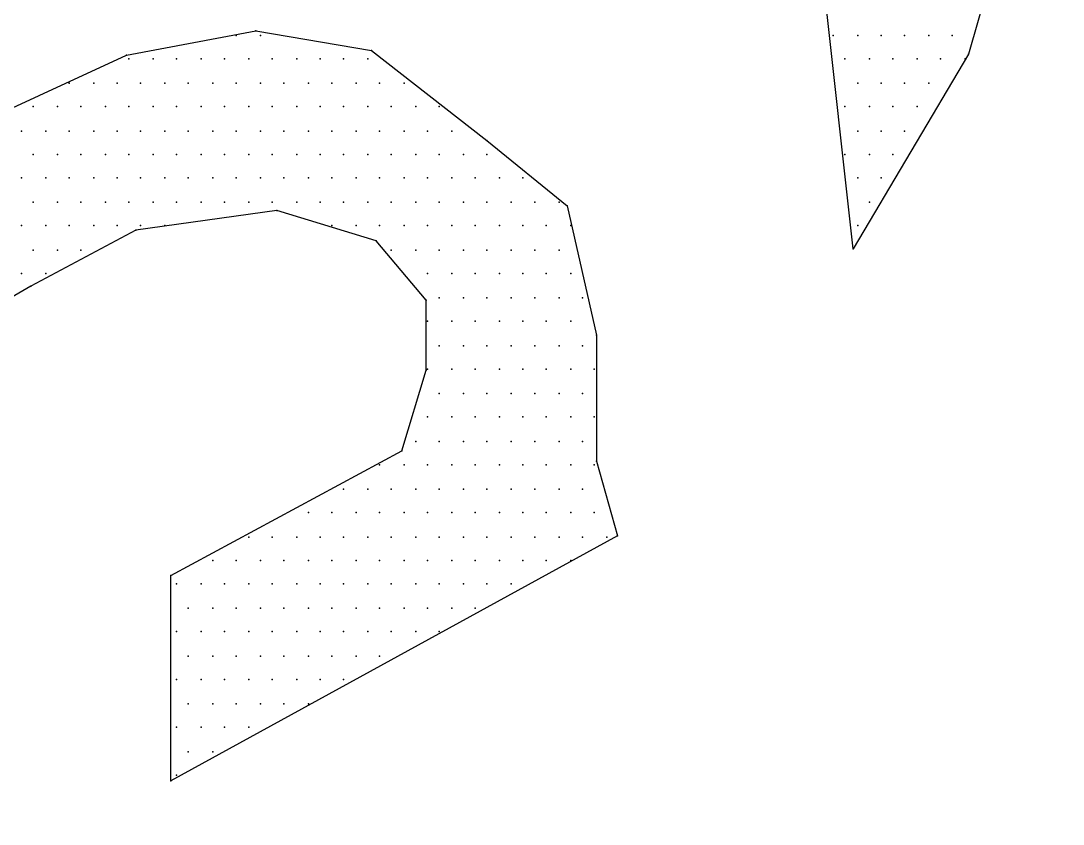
# Model space of a CAD drawing. Extents: x 204392 to 206166, y 706239 to 707835.
# Drawn here: x 204700.92 to 204710.35, y 707752.54 to 707759.81 of the extents above; entities that cross this region are included whole.
import ezdxf

# ---------------------------------------------------------------- set-up
doc = ezdxf.new("R2010")
doc.units = 0
doc.header["$LTSCALE"] = 7
doc.header["$MEASUREMENT"] = 0
doc.layers.add('FNCP001', color=2, linetype='Continuous')
doc.layers.add('KOTERET', color=1, linetype='Continuous')

# ---------------------------------------------------------------- blocks, each defined once
blk = doc.blocks.new('elips')
at = {"layer": 'KOTERET', "color": 1, "linetype": 'Continuous'}
blk.add_lwpolyline([(183470.016, 676895.4537, 0.049045), (183480.4615, 676894.7042, 0.072972), (183495.7682, 676897.3644, 0.125195), (183505.5539, 676902.7006, 0.103069), (183510.8901, 676910.222, 0.035565), (183511.2437, 676911.7474, 0.105225), (183511.0009, 676916.3288, 0.105504), (183506.2242, 676923.6021, 0.107235), (183498.7609, 676928.3419, 0.064474), (183486.278, 676931.7833, 0.055181), (183475.1886, 676932.1158, 0.081162), (183462.1621, 676929.4398, 0.05669), (183453.886, 676925.1539, 0.171614), (183447.8425, 676918.1287, 0.076301), (183446.9293, 676914.0117, 0.117637), (183448.3967, 676907.7307, 0.130118), (183453.0995, 676902.3945, 0.070334), (183462.7691, 676897.2958, 0.047983), (183470.016, 676895.4537)], format="xyb", dxfattribs=at)
at = {"layer": 'KOTERET', "color": 2, "linetype": 'Continuous'}
for points in [[(183459.7764, 676924.2039), (183459.6444, 676925.402)], [(183460.3887, 676925.402), (183460.2989, 676925.0853)], [(183456.4881, 676925.08), (183457.074, 676925.1909)], [(183456.9842, 676925.1698), (183456.9842, 676925.1698)], [(183457.074, 676925.1909), (183457.5965, 676925.1011)], [(183457.0951, 676925.1698), (183457.0951, 676925.1698)], [(183459.6867, 676925.1698), (183459.6867, 676925.1698)], [(183459.7975, 676925.1698), (183459.7975, 676925.1698)], [(183459.9031, 676925.1698), (183459.9031, 676925.1698)], [(183460.0086, 676925.1698), (183460.0086, 676925.1698)], [(183460.1195, 676925.1698), (183460.1195, 676925.1698)], [(183460.225, 676925.1698), (183460.225, 676925.1698)], [(183457.5965, 676925.1011), (183458.119, 676924.6947)], [(183455.6964, 676924.7158), (183456.4881, 676925.08)], [(183456.4987, 676925.0642), (183456.4987, 676925.0642)], [(183456.6095, 676925.0642), (183456.6095, 676925.0642)], [(183456.7151, 676925.0642), (183456.7151, 676925.0642)], [(183456.8259, 676925.0642), (183456.8259, 676925.0642)], [(183456.9315, 676925.0642), (183456.9315, 676925.0642)], [(183457.0423, 676925.0642), (183457.0423, 676925.0642)], [(183457.1479, 676925.0642), (183457.1479, 676925.0642)], [(183457.2587, 676925.0642), (183457.2587, 676925.0642)], [(183457.3643, 676925.0642), (183457.3643, 676925.0642)], [(183457.4698, 676925.0642), (183457.4698, 676925.0642)], [(183457.5807, 676925.0642), (183457.5807, 676925.0642)], [(183459.7394, 676925.0642), (183459.7394, 676925.0642)], [(183460.2989, 676925.0853), (183459.7764, 676924.2039)], [(183459.8503, 676925.0642), (183459.8503, 676925.0642)], [(183459.9558, 676925.0642), (183459.9558, 676925.0642)], [(183460.0667, 676925.0642), (183460.0667, 676925.0642)], [(183460.1723, 676925.0642), (183460.1723, 676925.0642)], [(183460.2831, 676925.0642), (183460.2831, 676925.0642)], [(183456.2295, 676924.9534), (183456.2295, 676924.9534)], [(183456.3403, 676924.9534), (183456.3403, 676924.9534)], [(183456.4459, 676924.9534), (183456.4459, 676924.9534)], [(183456.5514, 676924.9534), (183456.5514, 676924.9534)], [(183456.6623, 676924.9534), (183456.6623, 676924.9534)], [(183456.7678, 676924.9534), (183456.7678, 676924.9534)], [(183456.8787, 676924.9534), (183456.8787, 676924.9534)], [(183456.9842, 676924.9534), (183456.9842, 676924.9534)], [(183457.0951, 676924.9534), (183457.0951, 676924.9534)], [(183457.2006, 676924.9534), (183457.2006, 676924.9534)], [(183457.3115, 676924.9534), (183457.3115, 676924.9534)], [(183457.4171, 676924.9534), (183457.4171, 676924.9534)], [(183457.5279, 676924.9534), (183457.5279, 676924.9534)], [(183457.6335, 676924.9534), (183457.6335, 676924.9534)], [(183457.7443, 676924.9534), (183457.7443, 676924.9534)], [(183459.7975, 676924.9534), (183459.7975, 676924.9534)], [(183459.9031, 676924.9534), (183459.9031, 676924.9534)], [(183460.0086, 676924.9534), (183460.0086, 676924.9534)], [(183460.1195, 676924.9534), (183460.1195, 676924.9534)], [(183456.0658, 676924.8478), (183456.0658, 676924.8478)], [(183456.1767, 676924.8478), (183456.1767, 676924.8478)], [(183456.2822, 676924.8478), (183456.2822, 676924.8478)], [(183456.3931, 676924.8478), (183456.3931, 676924.8478)], [(183456.4987, 676924.8478), (183456.4987, 676924.8478)], [(183456.6095, 676924.8478), (183456.6095, 676924.8478)], [(183456.7151, 676924.8478), (183456.7151, 676924.8478)], [(183456.8259, 676924.8478), (183456.8259, 676924.8478)], [(183456.9315, 676924.8478), (183456.9315, 676924.8478)], [(183457.0423, 676924.8478), (183457.0423, 676924.8478)], [(183457.1479, 676924.8478), (183457.1479, 676924.8478)], [(183457.2587, 676924.8478), (183457.2587, 676924.8478)], [(183457.3643, 676924.8478), (183457.3643, 676924.8478)], [(183457.4698, 676924.8478), (183457.4698, 676924.8478)], [(183457.5807, 676924.8478), (183457.5807, 676924.8478)], [(183457.6862, 676924.8478), (183457.6862, 676924.8478)], [(183457.7971, 676924.8478), (183457.7971, 676924.8478)], [(183457.9026, 676924.8478), (183457.9026, 676924.8478)], [(183459.7394, 676924.8478), (183459.7394, 676924.8478)], [(183459.8503, 676924.8478), (183459.8503, 676924.8478)], [(183459.9558, 676924.8478), (183459.9558, 676924.8478)], [(183460.0667, 676924.8478), (183460.0667, 676924.8478)], [(183456.0131, 676924.7369), (183456.0131, 676924.7369)], [(183456.1239, 676924.7369), (183456.1239, 676924.7369)], [(183456.2295, 676924.7369), (183456.2295, 676924.7369)], [(183456.3403, 676924.7369), (183456.3403, 676924.7369)], [(183456.4459, 676924.7369), (183456.4459, 676924.7369)], [(183456.5514, 676924.7369), (183456.5514, 676924.7369)], [(183456.6623, 676924.7369), (183456.6623, 676924.7369)], [(183456.7678, 676924.7369), (183456.7678, 676924.7369)], [(183456.8787, 676924.7369), (183456.8787, 676924.7369)], [(183456.9842, 676924.7369), (183456.9842, 676924.7369)], [(183457.0951, 676924.7369), (183457.0951, 676924.7369)], [(183457.2006, 676924.7369), (183457.2006, 676924.7369)], [(183457.3115, 676924.7369), (183457.3115, 676924.7369)], [(183457.4171, 676924.7369), (183457.4171, 676924.7369)], [(183457.5279, 676924.7369), (183457.5279, 676924.7369)], [(183457.6335, 676924.7369), (183457.6335, 676924.7369)], [(183457.7443, 676924.7369), (183457.7443, 676924.7369)], [(183457.8499, 676924.7369), (183457.8499, 676924.7369)], [(183457.9607, 676924.7369), (183457.9607, 676924.7369)], [(183459.7975, 676924.7369), (183459.7975, 676924.7369)], [(183459.9031, 676924.7369), (183459.9031, 676924.7369)], [(183460.0086, 676924.7369), (183460.0086, 676924.7369)], [(183458.119, 676924.6947), (183458.4832, 676924.3991)], [(183456.0658, 676924.6314), (183456.0658, 676924.6314)], [(183456.1767, 676924.6314), (183456.1767, 676924.6314)], [(183456.2822, 676924.6314), (183456.2822, 676924.6314)], [(183456.3931, 676924.6314), (183456.3931, 676924.6314)], [(183456.4987, 676924.6314), (183456.4987, 676924.6314)], [(183456.6095, 676924.6314), (183456.6095, 676924.6314)], [(183456.7151, 676924.6314), (183456.7151, 676924.6314)], [(183456.8259, 676924.6314), (183456.8259, 676924.6314)], [(183456.9315, 676924.6314), (183456.9315, 676924.6314)], [(183457.0423, 676924.6314), (183457.0423, 676924.6314)], [(183457.1479, 676924.6314), (183457.1479, 676924.6314)], [(183457.2587, 676924.6314), (183457.2587, 676924.6314)], [(183457.3643, 676924.6314), (183457.3643, 676924.6314)], [(183457.4698, 676924.6314), (183457.4698, 676924.6314)], [(183457.5807, 676924.6314), (183457.5807, 676924.6314)], [(183457.6862, 676924.6314), (183457.6862, 676924.6314)], [(183457.7971, 676924.6314), (183457.7971, 676924.6314)], [(183457.9026, 676924.6314), (183457.9026, 676924.6314)], [(183458.0135, 676924.6314), (183458.0135, 676924.6314)], [(183458.119, 676924.6314), (183458.119, 676924.6314)], [(183459.7394, 676924.6314), (183459.7394, 676924.6314)], [(183459.8503, 676924.6314), (183459.8503, 676924.6314)], [(183459.9558, 676924.6314), (183459.9558, 676924.6314)], [(183456.0131, 676924.5258), (183456.0131, 676924.5258)], [(183456.1239, 676924.5258), (183456.1239, 676924.5258)], [(183456.2295, 676924.5258), (183456.2295, 676924.5258)], [(183456.3403, 676924.5258), (183456.3403, 676924.5258)], [(183456.4459, 676924.5258), (183456.4459, 676924.5258)], [(183456.5514, 676924.5258), (183456.5514, 676924.5258)], [(183456.6623, 676924.5258), (183456.6623, 676924.5258)], [(183456.7678, 676924.5258), (183456.7678, 676924.5258)], [(183456.8787, 676924.5258), (183456.8787, 676924.5258)], [(183456.9842, 676924.5258), (183456.9842, 676924.5258)], [(183457.0951, 676924.5258), (183457.0951, 676924.5258)], [(183457.2006, 676924.5258), (183457.2006, 676924.5258)], [(183457.3115, 676924.5258), (183457.3115, 676924.5258)], [(183457.4171, 676924.5258), (183457.4171, 676924.5258)], [(183457.5279, 676924.5258), (183457.5279, 676924.5258)], [(183457.6335, 676924.5258), (183457.6335, 676924.5258)], [(183457.7443, 676924.5258), (183457.7443, 676924.5258)], [(183457.8499, 676924.5258), (183457.8499, 676924.5258)], [(183457.9607, 676924.5258), (183457.9607, 676924.5258)], [(183458.0663, 676924.5258), (183458.0663, 676924.5258)], [(183458.1771, 676924.5258), (183458.1771, 676924.5258)], [(183458.2827, 676924.5258), (183458.2827, 676924.5258)], [(183459.7975, 676924.5258), (183459.7975, 676924.5258)], [(183459.9031, 676924.5258), (183459.9031, 676924.5258)], [(183456.0658, 676924.415), (183456.0658, 676924.415)], [(183456.1767, 676924.415), (183456.1767, 676924.415)], [(183456.2822, 676924.415), (183456.2822, 676924.415)], [(183456.3931, 676924.415), (183456.3931, 676924.415)], [(183456.4987, 676924.415), (183456.4987, 676924.415)], [(183456.6095, 676924.415), (183456.6095, 676924.415)], [(183456.7151, 676924.415), (183456.7151, 676924.415)], [(183456.8259, 676924.415), (183456.8259, 676924.415)], [(183456.9315, 676924.415), (183456.9315, 676924.415)], [(183457.0423, 676924.415), (183457.0423, 676924.415)], [(183457.1479, 676924.415), (183457.1479, 676924.415)], [(183457.2587, 676924.415), (183457.2587, 676924.415)], [(183457.3643, 676924.415), (183457.3643, 676924.415)], [(183457.4698, 676924.415), (183457.4698, 676924.415)], [(183457.5807, 676924.415), (183457.5807, 676924.415)], [(183457.6862, 676924.415), (183457.6862, 676924.415)], [(183457.7971, 676924.415), (183457.7971, 676924.415)], [(183457.9026, 676924.415), (183457.9026, 676924.415)], [(183458.0135, 676924.415), (183458.0135, 676924.415)], [(183458.119, 676924.415), (183458.119, 676924.415)], [(183458.2299, 676924.415), (183458.2299, 676924.415)], [(183458.3355, 676924.415), (183458.3355, 676924.415)], [(183458.4463, 676924.415), (183458.4463, 676924.415)], [(183458.4832, 676924.3991), (183458.6152, 676923.8133)], [(183459.8503, 676924.415), (183459.8503, 676924.415)], [(183457.169, 676924.378), (183456.5303, 676924.2883)], [(183457.6176, 676924.2408), (183457.169, 676924.378)], [(183456.0131, 676924.3094), (183456.0131, 676924.3094)], [(183456.1239, 676924.3094), (183456.1239, 676924.3094)], [(183456.2295, 676924.3094), (183456.2295, 676924.3094)], [(183456.3403, 676924.3094), (183456.3403, 676924.3094)], [(183456.4459, 676924.3094), (183456.4459, 676924.3094)], [(183456.5514, 676924.3094), (183456.5514, 676924.3094)], [(183456.6623, 676924.3094), (183456.6623, 676924.3094)], [(183457.4171, 676924.3094), (183457.4171, 676924.3094)], [(183457.5279, 676924.3094), (183457.5279, 676924.3094)], [(183457.6335, 676924.3094), (183457.6335, 676924.3094)], [(183457.7443, 676924.3094), (183457.7443, 676924.3094)], [(183457.8499, 676924.3094), (183457.8499, 676924.3094)], [(183457.9607, 676924.3094), (183457.9607, 676924.3094)], [(183458.0663, 676924.3094), (183458.0663, 676924.3094)], [(183458.1771, 676924.3094), (183458.1771, 676924.3094)], [(183458.2827, 676924.3094), (183458.2827, 676924.3094)], [(183458.3882, 676924.3094), (183458.3882, 676924.3094)], [(183458.4991, 676924.3094), (183458.4991, 676924.3094)], [(183459.7975, 676924.3094), (183459.7975, 676924.3094)], [(183456.5303, 676924.2883), (183456.0553, 676924.035)], [(183457.8446, 676923.9716), (183457.6176, 676924.2408)], [(183456.0658, 676924.1986), (183456.0658, 676924.1986)], [(183456.1767, 676924.1986), (183456.1767, 676924.1986)], [(183456.2822, 676924.1986), (183456.2822, 676924.1986)], [(183457.6862, 676924.1986), (183457.6862, 676924.1986)], [(183457.7971, 676924.1986), (183457.7971, 676924.1986)], [(183457.9026, 676924.1986), (183457.9026, 676924.1986)], [(183458.0135, 676924.1986), (183458.0135, 676924.1986)], [(183458.119, 676924.1986), (183458.119, 676924.1986)], [(183458.2299, 676924.1986), (183458.2299, 676924.1986)], [(183458.3355, 676924.1986), (183458.3355, 676924.1986)], [(183458.4463, 676924.1986), (183458.4463, 676924.1986)], [(183456.0131, 676924.093), (183456.0131, 676924.093)], [(183456.1239, 676924.093), (183456.1239, 676924.093)], [(183457.8499, 676924.093), (183457.8499, 676924.093)], [(183457.9607, 676924.093), (183457.9607, 676924.093)], [(183458.0663, 676924.093), (183458.0663, 676924.093)], [(183458.1771, 676924.093), (183458.1771, 676924.093)], [(183458.2827, 676924.093), (183458.2827, 676924.093)], [(183458.3882, 676924.093), (183458.3882, 676924.093)], [(183458.4991, 676924.093), (183458.4991, 676924.093)], [(183456.0553, 676924.035), (183455.6278, 676923.7869)], [(183457.8446, 676923.6549), (183457.8446, 676923.9716)], [(183457.9026, 676923.9822), (183457.9026, 676923.9822)], [(183458.0135, 676923.9822), (183458.0135, 676923.9822)], [(183458.119, 676923.9822), (183458.119, 676923.9822)], [(183458.2299, 676923.9822), (183458.2299, 676923.9822)], [(183458.3355, 676923.9822), (183458.3355, 676923.9822)], [(183458.4463, 676923.9822), (183458.4463, 676923.9822)], [(183458.5519, 676923.9822), (183458.5519, 676923.9822)], [(183457.8499, 676923.8766), (183457.8499, 676923.8766)], [(183457.9607, 676923.8766), (183457.9607, 676923.8766)], [(183458.0663, 676923.8766), (183458.0663, 676923.8766)], [(183458.1771, 676923.8766), (183458.1771, 676923.8766)], [(183458.2827, 676923.8766), (183458.2827, 676923.8766)], [(183458.3882, 676923.8766), (183458.3882, 676923.8766)], [(183458.4991, 676923.8766), (183458.4991, 676923.8766)], [(183458.6152, 676923.8133), (183458.6152, 676923.2432)], [(183457.9026, 676923.7658), (183457.9026, 676923.7658)], [(183458.0135, 676923.7658), (183458.0135, 676923.7658)], [(183458.119, 676923.7658), (183458.119, 676923.7658)], [(183458.2299, 676923.7658), (183458.2299, 676923.7658)], [(183458.3355, 676923.7658), (183458.3355, 676923.7658)], [(183458.4463, 676923.7658), (183458.4463, 676923.7658)], [(183458.5519, 676923.7658), (183458.5519, 676923.7658)], [(183457.7337, 676923.2907), (183457.8446, 676923.6549)], [(183457.8499, 676923.6602), (183457.8499, 676923.6602)], [(183457.9607, 676923.6602), (183457.9607, 676923.6602)], [(183458.0663, 676923.6602), (183458.0663, 676923.6602)], [(183458.1771, 676923.6602), (183458.1771, 676923.6602)], [(183458.2827, 676923.6602), (183458.2827, 676923.6602)], [(183458.3882, 676923.6602), (183458.3882, 676923.6602)], [(183458.4991, 676923.6602), (183458.4991, 676923.6602)], [(183458.6046, 676923.6602), (183458.6046, 676923.6602)], [(183457.9026, 676923.5494), (183457.9026, 676923.5494)], [(183458.0135, 676923.5494), (183458.0135, 676923.5494)], [(183458.119, 676923.5494), (183458.119, 676923.5494)], [(183458.2299, 676923.5494), (183458.2299, 676923.5494)], [(183458.3355, 676923.5494), (183458.3355, 676923.5494)], [(183458.4463, 676923.5494), (183458.4463, 676923.5494)], [(183458.5519, 676923.5494), (183458.5519, 676923.5494)], [(183457.8499, 676923.4438), (183457.8499, 676923.4438)], [(183457.9607, 676923.4438), (183457.9607, 676923.4438)], [(183458.0663, 676923.4438), (183458.0663, 676923.4438)], [(183458.1771, 676923.4438), (183458.1771, 676923.4438)], [(183458.2827, 676923.4438), (183458.2827, 676923.4438)], [(183458.3882, 676923.4438), (183458.3882, 676923.4438)], [(183458.4991, 676923.4438), (183458.4991, 676923.4438)], [(183458.6046, 676923.4438), (183458.6046, 676923.4438)], [(183457.7971, 676923.333), (183457.7971, 676923.333)], [(183457.9026, 676923.333), (183457.9026, 676923.333)], [(183458.0135, 676923.333), (183458.0135, 676923.333)], [(183458.119, 676923.333), (183458.119, 676923.333)], [(183458.2299, 676923.333), (183458.2299, 676923.333)], [(183458.3355, 676923.333), (183458.3355, 676923.333)], [(183458.4463, 676923.333), (183458.4463, 676923.333)], [(183458.5519, 676923.333), (183458.5519, 676923.333)], [(183456.6887, 676922.726), (183457.7337, 676923.2907)], [(183457.6335, 676923.2274), (183457.6335, 676923.2274)], [(183457.7443, 676923.2274), (183457.7443, 676923.2274)], [(183457.8499, 676923.2274), (183457.8499, 676923.2274)], [(183457.9607, 676923.2274), (183457.9607, 676923.2274)], [(183458.0663, 676923.2274), (183458.0663, 676923.2274)], [(183458.1771, 676923.2274), (183458.1771, 676923.2274)], [(183458.2827, 676923.2274), (183458.2827, 676923.2274)], [(183458.3882, 676923.2274), (183458.3882, 676923.2274)], [(183458.4991, 676923.2274), (183458.4991, 676923.2274)], [(183458.6046, 676923.2274), (183458.6046, 676923.2274)], [(183458.6152, 676923.2432), (183458.7102, 676922.9054)], [(183457.4698, 676923.1166), (183457.4698, 676923.1166)], [(183457.5807, 676923.1166), (183457.5807, 676923.1166)], [(183457.6862, 676923.1166), (183457.6862, 676923.1166)], [(183457.7971, 676923.1166), (183457.7971, 676923.1166)], [(183457.9026, 676923.1166), (183457.9026, 676923.1166)], [(183458.0135, 676923.1166), (183458.0135, 676923.1166)], [(183458.119, 676923.1166), (183458.119, 676923.1166)], [(183458.2299, 676923.1166), (183458.2299, 676923.1166)], [(183458.3355, 676923.1166), (183458.3355, 676923.1166)], [(183458.4463, 676923.1166), (183458.4463, 676923.1166)], [(183458.5519, 676923.1166), (183458.5519, 676923.1166)], [(183457.3115, 676923.011), (183457.3115, 676923.011)], [(183457.4171, 676923.011), (183457.4171, 676923.011)], [(183457.5279, 676923.011), (183457.5279, 676923.011)], [(183457.6335, 676923.011), (183457.6335, 676923.011)], [(183457.7443, 676923.011), (183457.7443, 676923.011)], [(183457.8499, 676923.011), (183457.8499, 676923.011)], [(183457.9607, 676923.011), (183457.9607, 676923.011)], [(183458.0663, 676923.011), (183458.0663, 676923.011)], [(183458.1771, 676923.011), (183458.1771, 676923.011)], [(183458.2827, 676923.011), (183458.2827, 676923.011)], [(183458.3882, 676923.011), (183458.3882, 676923.011)], [(183458.4991, 676923.011), (183458.4991, 676923.011)], [(183458.6046, 676923.011), (183458.6046, 676923.011)], [(183458.7102, 676922.9054), (183456.6887, 676921.797)], [(183457.0423, 676922.9001), (183457.0423, 676922.9001)], [(183457.1479, 676922.9001), (183457.1479, 676922.9001)], [(183457.2587, 676922.9001), (183457.2587, 676922.9001)], [(183457.3643, 676922.9001), (183457.3643, 676922.9001)], [(183457.4698, 676922.9001), (183457.4698, 676922.9001)], [(183457.5807, 676922.9001), (183457.5807, 676922.9001)], [(183457.6862, 676922.9001), (183457.6862, 676922.9001)], [(183457.7971, 676922.9001), (183457.7971, 676922.9001)], [(183457.9026, 676922.9001), (183457.9026, 676922.9001)], [(183458.0135, 676922.9001), (183458.0135, 676922.9001)], [(183458.119, 676922.9001), (183458.119, 676922.9001)], [(183458.2299, 676922.9001), (183458.2299, 676922.9001)], [(183458.3355, 676922.9001), (183458.3355, 676922.9001)], [(183458.4463, 676922.9001), (183458.4463, 676922.9001)], [(183458.5519, 676922.9001), (183458.5519, 676922.9001)], [(183458.6627, 676922.9001), (183458.6627, 676922.9001)], [(183456.8787, 676922.7946), (183456.8787, 676922.7946)], [(183456.9842, 676922.7946), (183456.9842, 676922.7946)], [(183457.0951, 676922.7946), (183457.0951, 676922.7946)], [(183457.2006, 676922.7946), (183457.2006, 676922.7946)], [(183457.3115, 676922.7946), (183457.3115, 676922.7946)], [(183457.4171, 676922.7946), (183457.4171, 676922.7946)], [(183457.5279, 676922.7946), (183457.5279, 676922.7946)], [(183457.6335, 676922.7946), (183457.6335, 676922.7946)], [(183457.7443, 676922.7946), (183457.7443, 676922.7946)], [(183457.8499, 676922.7946), (183457.8499, 676922.7946)], [(183457.9607, 676922.7946), (183457.9607, 676922.7946)], [(183458.0663, 676922.7946), (183458.0663, 676922.7946)], [(183458.1771, 676922.7946), (183458.1771, 676922.7946)], [(183458.2827, 676922.7946), (183458.2827, 676922.7946)], [(183458.3882, 676922.7946), (183458.3882, 676922.7946)], [(183458.4991, 676922.7946), (183458.4991, 676922.7946)], [(183456.6887, 676921.797), (183456.6887, 676922.726)], [(183456.7151, 676922.689), (183456.7151, 676922.689)], [(183456.8259, 676922.689), (183456.8259, 676922.689)], [(183456.9315, 676922.689), (183456.9315, 676922.689)], [(183457.0423, 676922.689), (183457.0423, 676922.689)], [(183457.1479, 676922.689), (183457.1479, 676922.689)], [(183457.2587, 676922.689), (183457.2587, 676922.689)], [(183457.3643, 676922.689), (183457.3643, 676922.689)], [(183457.4698, 676922.689), (183457.4698, 676922.689)], [(183457.5807, 676922.689), (183457.5807, 676922.689)], [(183457.6862, 676922.689), (183457.6862, 676922.689)], [(183457.7971, 676922.689), (183457.7971, 676922.689)], [(183457.9026, 676922.689), (183457.9026, 676922.689)], [(183458.0135, 676922.689), (183458.0135, 676922.689)], [(183458.119, 676922.689), (183458.119, 676922.689)], [(183458.2299, 676922.689), (183458.2299, 676922.689)], [(183456.7678, 676922.5782), (183456.7678, 676922.5782)], [(183456.8787, 676922.5782), (183456.8787, 676922.5782)], [(183456.9842, 676922.5782), (183456.9842, 676922.5782)], [(183457.0951, 676922.5782), (183457.0951, 676922.5782)], [(183457.2006, 676922.5782), (183457.2006, 676922.5782)], [(183457.3115, 676922.5782), (183457.3115, 676922.5782)], [(183457.4171, 676922.5782), (183457.4171, 676922.5782)], [(183457.5279, 676922.5782), (183457.5279, 676922.5782)], [(183457.6335, 676922.5782), (183457.6335, 676922.5782)], [(183457.7443, 676922.5782), (183457.7443, 676922.5782)], [(183457.8499, 676922.5782), (183457.8499, 676922.5782)], [(183457.9607, 676922.5782), (183457.9607, 676922.5782)], [(183458.0663, 676922.5782), (183458.0663, 676922.5782)], [(183456.7151, 676922.4726), (183456.7151, 676922.4726)], [(183456.8259, 676922.4726), (183456.8259, 676922.4726)], [(183456.9315, 676922.4726), (183456.9315, 676922.4726)], [(183457.0423, 676922.4726), (183457.0423, 676922.4726)], [(183457.1479, 676922.4726), (183457.1479, 676922.4726)], [(183457.2587, 676922.4726), (183457.2587, 676922.4726)], [(183457.3643, 676922.4726), (183457.3643, 676922.4726)], [(183457.4698, 676922.4726), (183457.4698, 676922.4726)], [(183457.5807, 676922.4726), (183457.5807, 676922.4726)], [(183457.6862, 676922.4726), (183457.6862, 676922.4726)], [(183457.7971, 676922.4726), (183457.7971, 676922.4726)], [(183457.9026, 676922.4726), (183457.9026, 676922.4726)], [(183456.7678, 676922.3618), (183456.7678, 676922.3618)], [(183456.8787, 676922.3618), (183456.8787, 676922.3618)], [(183456.9842, 676922.3618), (183456.9842, 676922.3618)], [(183457.0951, 676922.3618), (183457.0951, 676922.3618)], [(183457.2006, 676922.3618), (183457.2006, 676922.3618)], [(183457.3115, 676922.3618), (183457.3115, 676922.3618)], [(183457.4171, 676922.3618), (183457.4171, 676922.3618)], [(183457.5279, 676922.3618), (183457.5279, 676922.3618)], [(183457.6335, 676922.3618), (183457.6335, 676922.3618)], [(183456.7151, 676922.2562), (183456.7151, 676922.2562)], [(183456.8259, 676922.2562), (183456.8259, 676922.2562)], [(183456.9315, 676922.2562), (183456.9315, 676922.2562)], [(183457.0423, 676922.2562), (183457.0423, 676922.2562)], [(183457.1479, 676922.2562), (183457.1479, 676922.2562)], [(183457.2587, 676922.2562), (183457.2587, 676922.2562)], [(183457.3643, 676922.2562), (183457.3643, 676922.2562)], [(183457.4698, 676922.2562), (183457.4698, 676922.2562)], [(183456.7678, 676922.1454), (183456.7678, 676922.1454)], [(183456.8787, 676922.1454), (183456.8787, 676922.1454)], [(183456.9842, 676922.1454), (183456.9842, 676922.1454)], [(183457.0951, 676922.1454), (183457.0951, 676922.1454)], [(183457.2006, 676922.1454), (183457.2006, 676922.1454)], [(183457.3115, 676922.1454), (183457.3115, 676922.1454)], [(183456.7151, 676922.0398), (183456.7151, 676922.0398)], [(183456.8259, 676922.0398), (183456.8259, 676922.0398)], [(183456.9315, 676922.0398), (183456.9315, 676922.0398)], [(183457.0423, 676922.0398), (183457.0423, 676922.0398)], [(183456.7678, 676921.929), (183456.7678, 676921.929)], [(183456.8787, 676921.929), (183456.8787, 676921.929)], [(183456.7151, 676921.8234), (183456.7151, 676921.8234)]]:
    blk.add_lwpolyline(points, dxfattribs=at)
at = {"layer": 'KOTERET', "color": 1}
for p in [(183456.9842, 676925.1698), (183456.9842, 676925.1698), (183457.074, 676925.1909), (183457.074, 676925.1909), (183457.0951, 676925.1698), (183457.0951, 676925.1698), (183459.6867, 676925.1698), (183459.6867, 676925.1698), (183459.7975, 676925.1698), (183459.7975, 676925.1698), (183459.9031, 676925.1698), (183459.9031, 676925.1698), (183460.0086, 676925.1698), (183460.0086, 676925.1698), (183460.1195, 676925.1698), (183460.1195, 676925.1698), (183460.225, 676925.1698), (183460.225, 676925.1698), (183457.5965, 676925.1011), (183457.5965, 676925.1011), (183456.4881, 676925.08), (183456.4881, 676925.08), (183456.4987, 676925.0642), (183456.4987, 676925.0642), (183456.6095, 676925.0642), (183456.6095, 676925.0642), (183456.7151, 676925.0642), (183456.7151, 676925.0642), (183456.8259, 676925.0642), (183456.8259, 676925.0642), (183456.9315, 676925.0642), (183456.9315, 676925.0642), (183457.0423, 676925.0642), (183457.0423, 676925.0642), (183457.1479, 676925.0642), (183457.1479, 676925.0642), (183457.2587, 676925.0642), (183457.2587, 676925.0642), (183457.3643, 676925.0642), (183457.3643, 676925.0642), (183457.4698, 676925.0642), (183457.4698, 676925.0642), (183457.5807, 676925.0642), (183457.5807, 676925.0642), (183459.7394, 676925.0642), (183459.7394, 676925.0642), (183459.8503, 676925.0642), (183459.8503, 676925.0642), (183459.9558, 676925.0642), (183459.9558, 676925.0642), (183460.0667, 676925.0642), (183460.0667, 676925.0642), (183460.1723, 676925.0642), (183460.1723, 676925.0642), (183460.2831, 676925.0642), (183460.2831, 676925.0642), (183460.2989, 676925.0853), (183460.2989, 676925.0853), (183456.2295, 676924.9534), (183456.2295, 676924.9534), (183456.3403, 676924.9534), (183456.3403, 676924.9534), (183456.4459, 676924.9534), (183456.4459, 676924.9534), (183456.5514, 676924.9534), (183456.5514, 676924.9534), (183456.6623, 676924.9534), (183456.6623, 676924.9534), (183456.7678, 676924.9534), (183456.7678, 676924.9534), (183456.8787, 676924.9534), (183456.8787, 676924.9534), (183456.9842, 676924.9534), (183456.9842, 676924.9534), (183457.0951, 676924.9534), (183457.0951, 676924.9534), (183457.2006, 676924.9534), (183457.2006, 676924.9534), (183457.3115, 676924.9534), (183457.3115, 676924.9534), (183457.4171, 676924.9534), (183457.4171, 676924.9534), (183457.5279, 676924.9534), (183457.5279, 676924.9534), (183457.6335, 676924.9534), (183457.6335, 676924.9534), (183457.7443, 676924.9534), (183457.7443, 676924.9534), (183459.7975, 676924.9534), (183459.7975, 676924.9534), (183459.9031, 676924.9534), (183459.9031, 676924.9534), (183460.0086, 676924.9534), (183460.0086, 676924.9534), (183460.1195, 676924.9534), (183460.1195, 676924.9534), (183456.0658, 676924.8478), (183456.0658, 676924.8478), (183456.1767, 676924.8478), (183456.1767, 676924.8478), (183456.2822, 676924.8478), (183456.2822, 676924.8478), (183456.3931, 676924.8478), (183456.3931, 676924.8478), (183456.4987, 676924.8478), (183456.4987, 676924.8478), (183456.6095, 676924.8478), (183456.6095, 676924.8478), (183456.7151, 676924.8478), (183456.7151, 676924.8478), (183456.8259, 676924.8478), (183456.8259, 676924.8478), (183456.9315, 676924.8478), (183456.9315, 676924.8478), (183457.0423, 676924.8478), (183457.0423, 676924.8478), (183457.1479, 676924.8478), (183457.1479, 676924.8478), (183457.2587, 676924.8478), (183457.2587, 676924.8478), (183457.3643, 676924.8478), (183457.3643, 676924.8478), (183457.4698, 676924.8478), (183457.4698, 676924.8478), (183457.5807, 676924.8478), (183457.5807, 676924.8478), (183457.6862, 676924.8478), (183457.6862, 676924.8478), (183457.7971, 676924.8478), (183457.7971, 676924.8478), (183457.9026, 676924.8478), (183457.9026, 676924.8478), (183459.7394, 676924.8478), (183459.7394, 676924.8478), (183459.8503, 676924.8478), (183459.8503, 676924.8478), (183459.9558, 676924.8478), (183459.9558, 676924.8478), (183460.0667, 676924.8478), (183460.0667, 676924.8478), (183456.0131, 676924.7369), (183456.0131, 676924.7369), (183456.1239, 676924.7369), (183456.1239, 676924.7369), (183456.2295, 676924.7369), (183456.2295, 676924.7369), (183456.3403, 676924.7369), (183456.3403, 676924.7369), (183456.4459, 676924.7369), (183456.4459, 676924.7369), (183456.5514, 676924.7369), (183456.5514, 676924.7369), (183456.6623, 676924.7369), (183456.6623, 676924.7369), (183456.7678, 676924.7369), (183456.7678, 676924.7369), (183456.8787, 676924.7369), (183456.8787, 676924.7369), (183456.9842, 676924.7369), (183456.9842, 676924.7369), (183457.0951, 676924.7369), (183457.0951, 676924.7369), (183457.2006, 676924.7369), (183457.2006, 676924.7369), (183457.3115, 676924.7369), (183457.3115, 676924.7369), (183457.4171, 676924.7369), (183457.4171, 676924.7369), (183457.5279, 676924.7369), (183457.5279, 676924.7369), (183457.6335, 676924.7369), (183457.6335, 676924.7369), (183457.7443, 676924.7369), (183457.7443, 676924.7369), (183457.8499, 676924.7369), (183457.8499, 676924.7369), (183457.9607, 676924.7369), (183457.9607, 676924.7369), (183459.7975, 676924.7369), (183459.7975, 676924.7369), (183459.9031, 676924.7369), (183459.9031, 676924.7369), (183460.0086, 676924.7369), (183460.0086, 676924.7369), (183458.119, 676924.6947), (183458.119, 676924.6947), (183456.0658, 676924.6314), (183456.0658, 676924.6314), (183456.1767, 676924.6314), (183456.1767, 676924.6314), (183456.2822, 676924.6314), (183456.2822, 676924.6314), (183456.3931, 676924.6314), (183456.3931, 676924.6314), (183456.4987, 676924.6314), (183456.4987, 676924.6314), (183456.6095, 676924.6314), (183456.6095, 676924.6314), (183456.7151, 676924.6314), (183456.7151, 676924.6314), (183456.8259, 676924.6314), (183456.8259, 676924.6314), (183456.9315, 676924.6314), (183456.9315, 676924.6314), (183457.0423, 676924.6314), (183457.0423, 676924.6314), (183457.1479, 676924.6314), (183457.1479, 676924.6314), (183457.2587, 676924.6314), (183457.2587, 676924.6314), (183457.3643, 676924.6314), (183457.3643, 676924.6314), (183457.4698, 676924.6314), (183457.4698, 676924.6314), (183457.5807, 676924.6314), (183457.5807, 676924.6314), (183457.6862, 676924.6314), (183457.6862, 676924.6314), (183457.7971, 676924.6314), (183457.7971, 676924.6314), (183457.9026, 676924.6314), (183457.9026, 676924.6314), (183458.0135, 676924.6314), (183458.0135, 676924.6314), (183458.119, 676924.6314), (183458.119, 676924.6314), (183459.7394, 676924.6314), (183459.7394, 676924.6314), (183459.8503, 676924.6314), (183459.8503, 676924.6314), (183459.9558, 676924.6314), (183459.9558, 676924.6314), (183456.0131, 676924.5258), (183456.0131, 676924.5258), (183456.1239, 676924.5258), (183456.1239, 676924.5258), (183456.2295, 676924.5258), (183456.2295, 676924.5258), (183456.3403, 676924.5258), (183456.3403, 676924.5258), (183456.4459, 676924.5258), (183456.4459, 676924.5258), (183456.5514, 676924.5258), (183456.5514, 676924.5258), (183456.6623, 676924.5258), (183456.6623, 676924.5258), (183456.7678, 676924.5258), (183456.7678, 676924.5258), (183456.8787, 676924.5258), (183456.8787, 676924.5258), (183456.9842, 676924.5258), (183456.9842, 676924.5258), (183457.0951, 676924.5258), (183457.0951, 676924.5258), (183457.2006, 676924.5258), (183457.2006, 676924.5258), (183457.3115, 676924.5258), (183457.3115, 676924.5258), (183457.4171, 676924.5258), (183457.4171, 676924.5258), (183457.5279, 676924.5258), (183457.5279, 676924.5258), (183457.6335, 676924.5258), (183457.6335, 676924.5258), (183457.7443, 676924.5258), (183457.7443, 676924.5258), (183457.8499, 676924.5258), (183457.8499, 676924.5258), (183457.9607, 676924.5258), (183457.9607, 676924.5258), (183458.0663, 676924.5258), (183458.0663, 676924.5258), (183458.1771, 676924.5258), (183458.1771, 676924.5258), (183458.2827, 676924.5258), (183458.2827, 676924.5258), (183459.7975, 676924.5258), (183459.7975, 676924.5258), (183459.9031, 676924.5258), (183459.9031, 676924.5258), (183456.0658, 676924.415), (183456.0658, 676924.415), (183456.1767, 676924.415), (183456.1767, 676924.415), (183456.2822, 676924.415), (183456.2822, 676924.415), (183456.3931, 676924.415), (183456.3931, 676924.415), (183456.4987, 676924.415), (183456.4987, 676924.415), (183456.6095, 676924.415), (183456.6095, 676924.415), (183456.7151, 676924.415), (183456.7151, 676924.415), (183456.8259, 676924.415), (183456.8259, 676924.415), (183456.9315, 676924.415), (183456.9315, 676924.415), (183457.0423, 676924.415), (183457.0423, 676924.415), (183457.1479, 676924.415), (183457.1479, 676924.415), (183457.2587, 676924.415), (183457.2587, 676924.415), (183457.3643, 676924.415), (183457.3643, 676924.415), (183457.4698, 676924.415), (183457.4698, 676924.415), (183457.5807, 676924.415), (183457.5807, 676924.415), (183457.6862, 676924.415), (183457.6862, 676924.415), (183457.7971, 676924.415), (183457.7971, 676924.415), (183457.9026, 676924.415), (183457.9026, 676924.415), (183458.0135, 676924.415), (183458.0135, 676924.415), (183458.119, 676924.415), (183458.119, 676924.415), (183458.2299, 676924.415), (183458.2299, 676924.415), (183458.3355, 676924.415), (183458.3355, 676924.415), (183458.4463, 676924.415), (183458.4463, 676924.415), (183458.4832, 676924.3991), (183458.4832, 676924.3991), (183459.8503, 676924.415), (183459.8503, 676924.415), (183457.169, 676924.378), (183457.169, 676924.378), (183456.0131, 676924.3094), (183456.0131, 676924.3094), (183456.1239, 676924.3094), (183456.1239, 676924.3094), (183456.2295, 676924.3094), (183456.2295, 676924.3094), (183456.3403, 676924.3094), (183456.3403, 676924.3094), (183456.4459, 676924.3094), (183456.4459, 676924.3094), (183456.5514, 676924.3094), (183456.5514, 676924.3094), (183456.6623, 676924.3094), (183456.6623, 676924.3094), (183457.4171, 676924.3094), (183457.4171, 676924.3094), (183457.5279, 676924.3094), (183457.5279, 676924.3094), (183457.6335, 676924.3094), (183457.6335, 676924.3094), (183457.7443, 676924.3094), (183457.7443, 676924.3094), (183457.8499, 676924.3094), (183457.8499, 676924.3094), (183457.9607, 676924.3094), (183457.9607, 676924.3094), (183458.0663, 676924.3094), (183458.0663, 676924.3094), (183458.1771, 676924.3094), (183458.1771, 676924.3094), (183458.2827, 676924.3094), (183458.2827, 676924.3094), (183458.3882, 676924.3094), (183458.3882, 676924.3094), (183458.4991, 676924.3094), (183458.4991, 676924.3094), (183459.7975, 676924.3094), (183459.7975, 676924.3094), (183456.5303, 676924.2883), (183456.5303, 676924.2883), (183457.6176, 676924.2408), (183457.6176, 676924.2408), (183456.0658, 676924.1986), (183456.0658, 676924.1986), (183456.1767, 676924.1986), (183456.1767, 676924.1986), (183456.2822, 676924.1986), (183456.2822, 676924.1986), (183457.6862, 676924.1986), (183457.6862, 676924.1986), (183457.7971, 676924.1986), (183457.7971, 676924.1986), (183457.9026, 676924.1986), (183457.9026, 676924.1986), (183458.0135, 676924.1986), (183458.0135, 676924.1986), (183458.119, 676924.1986), (183458.119, 676924.1986), (183458.2299, 676924.1986), (183458.2299, 676924.1986), (183458.3355, 676924.1986), (183458.3355, 676924.1986), (183458.4463, 676924.1986), (183458.4463, 676924.1986), (183459.7764, 676924.2039), (183459.7764, 676924.2039), (183456.0131, 676924.093), (183456.0131, 676924.093), (183456.1239, 676924.093), (183456.1239, 676924.093), (183457.8499, 676924.093), (183457.8499, 676924.093), (183457.9607, 676924.093), (183457.9607, 676924.093), (183458.0663, 676924.093), (183458.0663, 676924.093), (183458.1771, 676924.093), (183458.1771, 676924.093), (183458.2827, 676924.093), (183458.2827, 676924.093), (183458.3882, 676924.093), (183458.3882, 676924.093), (183458.4991, 676924.093), (183458.4991, 676924.093), (183456.0553, 676924.035), (183456.0553, 676924.035), (183457.8446, 676923.9716), (183457.8446, 676923.9716), (183457.9026, 676923.9822), (183457.9026, 676923.9822), (183458.0135, 676923.9822), (183458.0135, 676923.9822), (183458.119, 676923.9822), (183458.119, 676923.9822), (183458.2299, 676923.9822), (183458.2299, 676923.9822), (183458.3355, 676923.9822), (183458.3355, 676923.9822), (183458.4463, 676923.9822), (183458.4463, 676923.9822), (183458.5519, 676923.9822), (183458.5519, 676923.9822), (183457.8499, 676923.8766), (183457.8499, 676923.8766), (183457.9607, 676923.8766), (183457.9607, 676923.8766), (183458.0663, 676923.8766), (183458.0663, 676923.8766), (183458.1771, 676923.8766), (183458.1771, 676923.8766), (183458.2827, 676923.8766), (183458.2827, 676923.8766), (183458.3882, 676923.8766), (183458.3882, 676923.8766), (183458.4991, 676923.8766), (183458.4991, 676923.8766), (183458.6152, 676923.8133), (183458.6152, 676923.8133), (183457.9026, 676923.7658), (183457.9026, 676923.7658), (183458.0135, 676923.7658), (183458.0135, 676923.7658), (183458.119, 676923.7658), (183458.119, 676923.7658), (183458.2299, 676923.7658), (183458.2299, 676923.7658), (183458.3355, 676923.7658), (183458.3355, 676923.7658), (183458.4463, 676923.7658), (183458.4463, 676923.7658), (183458.5519, 676923.7658), (183458.5519, 676923.7658), (183457.8446, 676923.6549), (183457.8446, 676923.6549), (183457.8499, 676923.6602), (183457.8499, 676923.6602), (183457.9607, 676923.6602), (183457.9607, 676923.6602), (183458.0663, 676923.6602), (183458.0663, 676923.6602), (183458.1771, 676923.6602), (183458.1771, 676923.6602), (183458.2827, 676923.6602), (183458.2827, 676923.6602), (183458.3882, 676923.6602), (183458.3882, 676923.6602), (183458.4991, 676923.6602), (183458.4991, 676923.6602), (183458.6046, 676923.6602), (183458.6046, 676923.6602), (183457.9026, 676923.5494), (183457.9026, 676923.5494), (183458.0135, 676923.5494), (183458.0135, 676923.5494), (183458.119, 676923.5494), (183458.119, 676923.5494), (183458.2299, 676923.5494), (183458.2299, 676923.5494), (183458.3355, 676923.5494), (183458.3355, 676923.5494), (183458.4463, 676923.5494), (183458.4463, 676923.5494), (183458.5519, 676923.5494), (183458.5519, 676923.5494), (183457.8499, 676923.4438), (183457.8499, 676923.4438), (183457.9607, 676923.4438), (183457.9607, 676923.4438), (183458.0663, 676923.4438), (183458.0663, 676923.4438), (183458.1771, 676923.4438), (183458.1771, 676923.4438), (183458.2827, 676923.4438), (183458.2827, 676923.4438), (183458.3882, 676923.4438), (183458.3882, 676923.4438), (183458.4991, 676923.4438), (183458.4991, 676923.4438), (183458.6046, 676923.4438), (183458.6046, 676923.4438), (183457.7971, 676923.333), (183457.7971, 676923.333), (183457.9026, 676923.333), (183457.9026, 676923.333), (183458.0135, 676923.333), (183458.0135, 676923.333), (183458.119, 676923.333), (183458.119, 676923.333), (183458.2299, 676923.333), (183458.2299, 676923.333), (183458.3355, 676923.333), (183458.3355, 676923.333), (183458.4463, 676923.333), (183458.4463, 676923.333), (183458.5519, 676923.333), (183458.5519, 676923.333), (183457.7337, 676923.2907), (183457.7337, 676923.2907), (183457.6335, 676923.2274), (183457.6335, 676923.2274), (183457.7443, 676923.2274), (183457.7443, 676923.2274), (183457.8499, 676923.2274), (183457.8499, 676923.2274), (183457.9607, 676923.2274), (183457.9607, 676923.2274), (183458.0663, 676923.2274), (183458.0663, 676923.2274), (183458.1771, 676923.2274), (183458.1771, 676923.2274), (183458.2827, 676923.2274), (183458.2827, 676923.2274), (183458.3882, 676923.2274), (183458.3882, 676923.2274), (183458.4991, 676923.2274), (183458.4991, 676923.2274), (183458.6046, 676923.2274), (183458.6046, 676923.2274), (183458.6152, 676923.2432), (183458.6152, 676923.2432), (183457.4698, 676923.1166), (183457.4698, 676923.1166), (183457.5807, 676923.1166), (183457.5807, 676923.1166), (183457.6862, 676923.1166), (183457.6862, 676923.1166), (183457.7971, 676923.1166), (183457.7971, 676923.1166), (183457.9026, 676923.1166), (183457.9026, 676923.1166), (183458.0135, 676923.1166), (183458.0135, 676923.1166), (183458.119, 676923.1166), (183458.119, 676923.1166), (183458.2299, 676923.1166), (183458.2299, 676923.1166), (183458.3355, 676923.1166), (183458.3355, 676923.1166), (183458.4463, 676923.1166), (183458.4463, 676923.1166), (183458.5519, 676923.1166), (183458.5519, 676923.1166), (183457.3115, 676923.011), (183457.3115, 676923.011), (183457.4171, 676923.011), (183457.4171, 676923.011), (183457.5279, 676923.011), (183457.5279, 676923.011), (183457.6335, 676923.011), (183457.6335, 676923.011), (183457.7443, 676923.011), (183457.7443, 676923.011), (183457.8499, 676923.011), (183457.8499, 676923.011), (183457.9607, 676923.011), (183457.9607, 676923.011), (183458.0663, 676923.011), (183458.0663, 676923.011), (183458.1771, 676923.011), (183458.1771, 676923.011), (183458.2827, 676923.011), (183458.2827, 676923.011), (183458.3882, 676923.011), (183458.3882, 676923.011), (183458.4991, 676923.011), (183458.4991, 676923.011), (183458.6046, 676923.011), (183458.6046, 676923.011), (183457.0423, 676922.9001), (183457.0423, 676922.9001), (183457.1479, 676922.9001), (183457.1479, 676922.9001), (183457.2587, 676922.9001), (183457.2587, 676922.9001), (183457.3643, 676922.9001), (183457.3643, 676922.9001), (183457.4698, 676922.9001), (183457.4698, 676922.9001), (183457.5807, 676922.9001), (183457.5807, 676922.9001), (183457.6862, 676922.9001), (183457.6862, 676922.9001), (183457.7971, 676922.9001), (183457.7971, 676922.9001), (183457.9026, 676922.9001), (183457.9026, 676922.9001), (183458.0135, 676922.9001), (183458.0135, 676922.9001), (183458.119, 676922.9001), (183458.119, 676922.9001), (183458.2299, 676922.9001), (183458.2299, 676922.9001), (183458.3355, 676922.9001), (183458.3355, 676922.9001), (183458.4463, 676922.9001), (183458.4463, 676922.9001), (183458.5519, 676922.9001), (183458.5519, 676922.9001), (183458.6627, 676922.9001), (183458.6627, 676922.9001), (183458.7102, 676922.9054), (183458.7102, 676922.9054), (183456.8787, 676922.7946), (183456.8787, 676922.7946), (183456.9842, 676922.7946), (183456.9842, 676922.7946), (183457.0951, 676922.7946), (183457.0951, 676922.7946), (183457.2006, 676922.7946), (183457.2006, 676922.7946), (183457.3115, 676922.7946), (183457.3115, 676922.7946), (183457.4171, 676922.7946), (183457.4171, 676922.7946), (183457.5279, 676922.7946), (183457.5279, 676922.7946), (183457.6335, 676922.7946), (183457.6335, 676922.7946), (183457.7443, 676922.7946), (183457.7443, 676922.7946), (183457.8499, 676922.7946), (183457.8499, 676922.7946), (183457.9607, 676922.7946), (183457.9607, 676922.7946), (183458.0663, 676922.7946), (183458.0663, 676922.7946), (183458.1771, 676922.7946), (183458.1771, 676922.7946), (183458.2827, 676922.7946), (183458.2827, 676922.7946), (183458.3882, 676922.7946), (183458.3882, 676922.7946), (183458.4991, 676922.7946), (183458.4991, 676922.7946), (183456.6887, 676922.726), (183456.6887, 676922.726), (183456.7151, 676922.689), (183456.7151, 676922.689), (183456.8259, 676922.689), (183456.8259, 676922.689), (183456.9315, 676922.689), (183456.9315, 676922.689), (183457.0423, 676922.689), (183457.0423, 676922.689), (183457.1479, 676922.689), (183457.1479, 676922.689), (183457.2587, 676922.689), (183457.2587, 676922.689), (183457.3643, 676922.689), (183457.3643, 676922.689), (183457.4698, 676922.689), (183457.4698, 676922.689), (183457.5807, 676922.689), (183457.5807, 676922.689), (183457.6862, 676922.689), (183457.6862, 676922.689), (183457.7971, 676922.689), (183457.7971, 676922.689), (183457.9026, 676922.689), (183457.9026, 676922.689), (183458.0135, 676922.689), (183458.0135, 676922.689), (183458.119, 676922.689), (183458.119, 676922.689), (183458.2299, 676922.689), (183458.2299, 676922.689), (183456.7678, 676922.5782), (183456.7678, 676922.5782), (183456.8787, 676922.5782), (183456.8787, 676922.5782), (183456.9842, 676922.5782), (183456.9842, 676922.5782), (183457.0951, 676922.5782), (183457.0951, 676922.5782), (183457.2006, 676922.5782), (183457.2006, 676922.5782), (183457.3115, 676922.5782), (183457.3115, 676922.5782), (183457.4171, 676922.5782), (183457.4171, 676922.5782), (183457.5279, 676922.5782), (183457.5279, 676922.5782), (183457.6335, 676922.5782), (183457.6335, 676922.5782), (183457.7443, 676922.5782), (183457.7443, 676922.5782), (183457.8499, 676922.5782), (183457.8499, 676922.5782), (183457.9607, 676922.5782), (183457.9607, 676922.5782), (183458.0663, 676922.5782), (183458.0663, 676922.5782), (183456.7151, 676922.4726), (183456.7151, 676922.4726), (183456.8259, 676922.4726), (183456.8259, 676922.4726), (183456.9315, 676922.4726), (183456.9315, 676922.4726), (183457.0423, 676922.4726), (183457.0423, 676922.4726), (183457.1479, 676922.4726), (183457.1479, 676922.4726), (183457.2587, 676922.4726), (183457.2587, 676922.4726), (183457.3643, 676922.4726), (183457.3643, 676922.4726), (183457.4698, 676922.4726), (183457.4698, 676922.4726), (183457.5807, 676922.4726), (183457.5807, 676922.4726), (183457.6862, 676922.4726), (183457.6862, 676922.4726), (183457.7971, 676922.4726), (183457.7971, 676922.4726), (183457.9026, 676922.4726), (183457.9026, 676922.4726), (183456.7678, 676922.3618), (183456.7678, 676922.3618), (183456.8787, 676922.3618), (183456.8787, 676922.3618), (183456.9842, 676922.3618), (183456.9842, 676922.3618), (183457.0951, 676922.3618), (183457.0951, 676922.3618), (183457.2006, 676922.3618), (183457.2006, 676922.3618), (183457.3115, 676922.3618), (183457.3115, 676922.3618), (183457.4171, 676922.3618), (183457.4171, 676922.3618), (183457.5279, 676922.3618), (183457.5279, 676922.3618), (183457.6335, 676922.3618), (183457.6335, 676922.3618), (183456.7151, 676922.2562), (183456.7151, 676922.2562), (183456.8259, 676922.2562), (183456.8259, 676922.2562), (183456.9315, 676922.2562), (183456.9315, 676922.2562), (183457.0423, 676922.2562), (183457.0423, 676922.2562), (183457.1479, 676922.2562), (183457.1479, 676922.2562), (183457.2587, 676922.2562), (183457.2587, 676922.2562), (183457.3643, 676922.2562), (183457.3643, 676922.2562), (183457.4698, 676922.2562), (183457.4698, 676922.2562), (183456.7678, 676922.1454), (183456.7678, 676922.1454), (183456.8787, 676922.1454), (183456.8787, 676922.1454), (183456.9842, 676922.1454), (183456.9842, 676922.1454), (183457.0951, 676922.1454), (183457.0951, 676922.1454), (183457.2006, 676922.1454), (183457.2006, 676922.1454), (183457.3115, 676922.1454), (183457.3115, 676922.1454), (183456.7151, 676922.0398), (183456.7151, 676922.0398), (183456.8259, 676922.0398), (183456.8259, 676922.0398), (183456.9315, 676922.0398), (183456.9315, 676922.0398), (183457.0423, 676922.0398), (183457.0423, 676922.0398), (183456.7678, 676921.929), (183456.7678, 676921.929), (183456.8787, 676921.929), (183456.8787, 676921.929), (183456.7151, 676921.8234), (183456.7151, 676921.8234), (183456.6887, 676921.797), (183456.6887, 676921.797)]:
    blk.add_point(p, dxfattribs=at)

msp = doc.modelspace()

# ---------------------------------------------------------------- block references
at = {"layer": 'FNCP001', "xscale": 2, "yscale": 2, "zscale": 2}
msp.add_blockref('elips', (-162211.0999, -646090.6624), dxfattribs=at)

doc.saveas('drawing.dxf')
